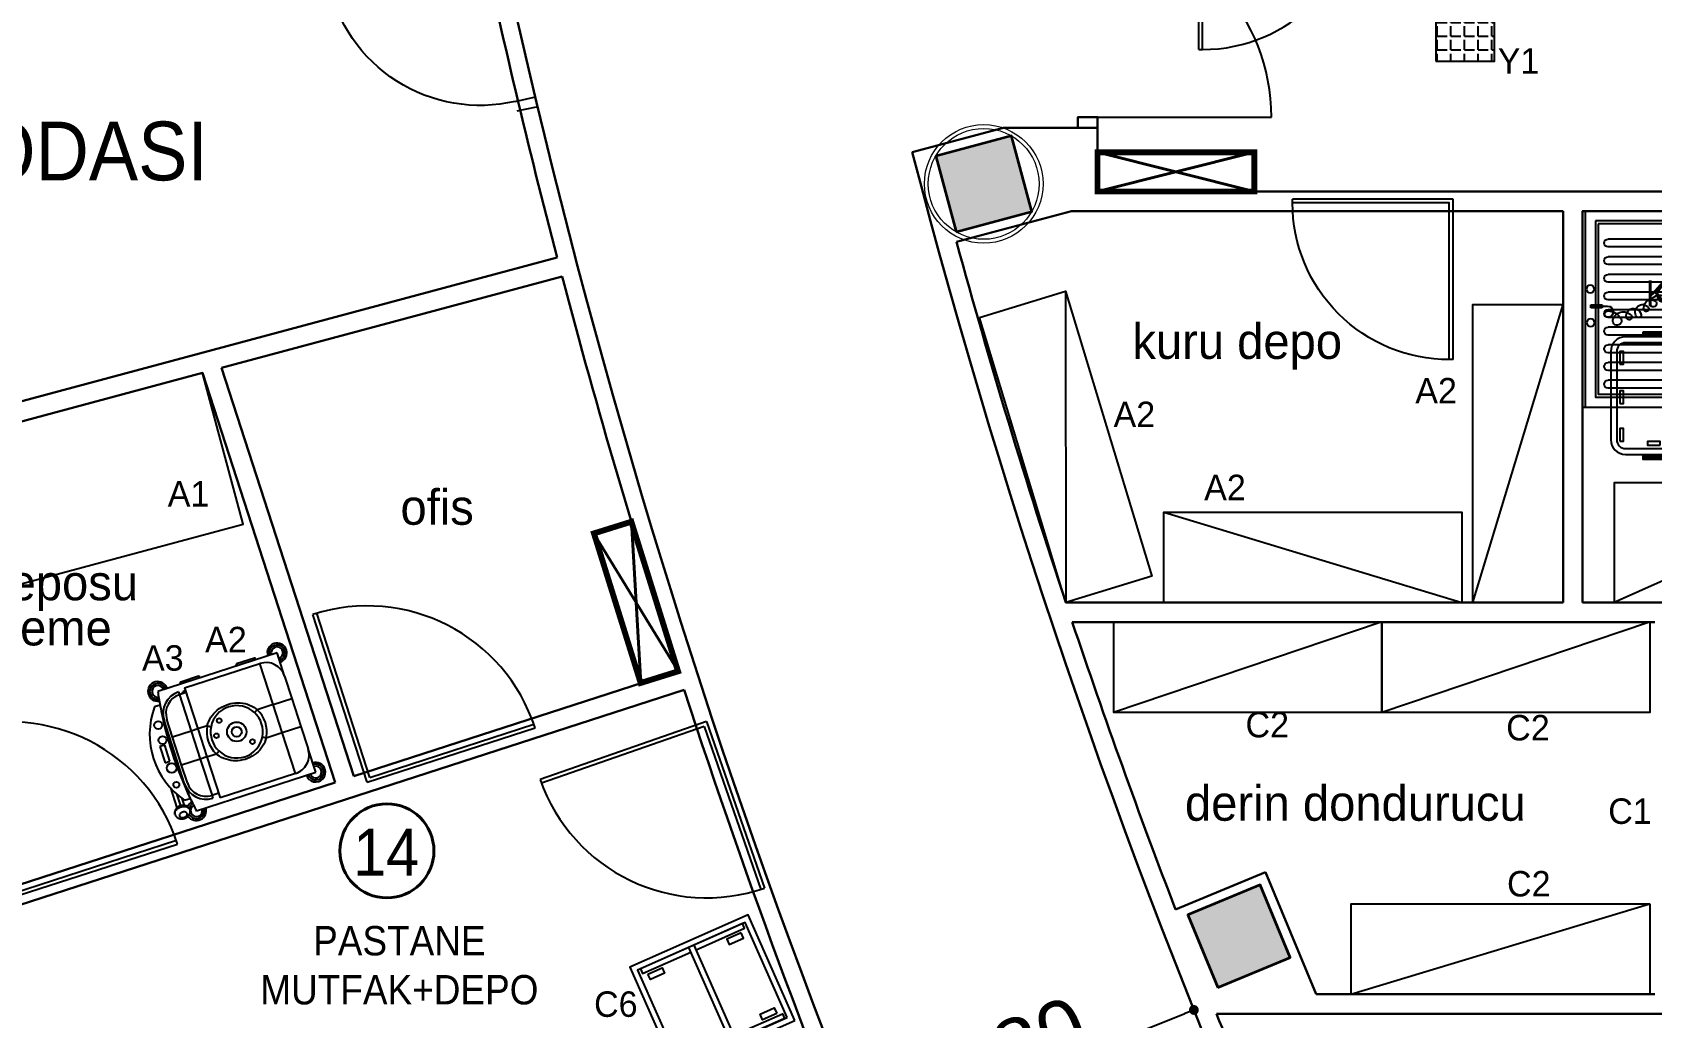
# Model space of a CAD drawing. Header units: millimetres. Extents: x -2729 to 15248, y -12439 to 5292.
# Drawn here: x 2308 to 3134, y -8385 to -7882 of the extents above; entities that cross this region are included whole.
import ezdxf

# ---------------------------------------------------------------- set-up
doc = ezdxf.new("R2010")
doc.units = ezdxf.units.MM
for name, color, linetype, lineweight in [('alc_pan_Ном_пера__80', 7, 'Continuous', 13), ('antet_Ном_пера__60', 7, 'Continuous', 35), ('DUVAR', 7, 'Continuous', 30), ('INTERIOR_WALLS_Ном_пера__60', 7, 'Continuous', 35), ('kolon_Ном_пера__60', 7, 'Continuous', 35)]:
    doc.layers.add(name, color=color, linetype=linetype, lineweight=lineweight)
for name, color, linetype in [('kapı ABD', 55, 'Continuous'), ('PLAN', 9, 'Continuous'), ('S2000-002 Çizgi', 7, 'Continuous')]:
    doc.layers.add(name, color=color, linetype=linetype)
doc.styles.add('ARIAL', font='arial.ttf')
doc.styles.add('TAKSİM', font='GOTHIC.TTF', dxfattribs={"height": 20})
doc.styles.add('Мой Ариал', font='arial.ttf', dxfattribs={"width": 0.9})
doc.dimstyles.new('SARTF', dxfattribs={"dimtxt": 15, "dimasz": 5, "dimexe": 5, "dimexo": 5, "dimgap": 0.09, "dimtad": 2, "dimdec": 0, "dimzin": 0, "dimdsep": 46, "dimtxsty": 'ARIAL', "dimblk": 'DOT', "dimcen": 2, "dimdle": 5, "dimadec": 0, "dimazin": 0, "dimtfac": 1, "dimtdec": 0, "dimtofl": 0, "dimtmove": 0, "dimatfit": 2, "dimldrblk": 'ARCHTICK', "dimfxl": 1, "dimtolj": 1, "dimtzin": 0, "dimarcsym": 0})
pattern_1 = [(45, (-3877.01, 44984.851), (-9.1923748, 9.1923748), [])]

# ---------------------------------------------------------------- blocks, each defined once
blk = doc.blocks.new('_Dot')
at = {"color": 0, "linetype": 'ByBlock', "lineweight": -2}
blk.add_line((-0.5, 0), (-1, 0), dxfattribs=at)
at = {"color": 0, "linetype": 'ByBlock', "const_width": 0.5}
blk.add_lwpolyline([(-0.25, 0, 1), (0.25, 0, 1)], format="xyb", close=True, dxfattribs=at)
blk = doc.blocks.new('*D243')
at = {"color": 0, "lineweight": -2, "transparency": 16777216}
for p, q in [((2900.45, -8380.15), (2902.58, -8385.49)), ((2738.15, -8445.6), (2896.09, -8382.7)), ((2733.23, -8446.75), (2735.36, -8452.09))]:
    blk.add_line(p, q, dxfattribs=at)
at = {"layer": 'Defpoints', "color": 0, "transparency": 16777216}
for p in [(2898.6, -8375.5), (2900.73, -8380.85), (2731.38, -8442.1)]:
    blk.add_point(p, dxfattribs=at)
at = {"color": 0, "lineweight": -2, "transparency": 16777216, "xscale": 5, "yscale": 5, "zscale": 5}
for p, rotation in [((2900.73, -8380.85), 21.71523884916333), ((2733.51, -8447.45), 201.7152388491633)]:
    blk.add_blockref('_Dot', p, dxfattribs=dict(at, rotation=rotation))
at = {"color": 0, "transparency": 16777216, "insert": (2811.42, -8399.83), "char_height": 30, "attachment_point": 5, "rotation": 21.71524, "style": 'ARIAL'}
blk.add_mtext('\\A1;180', dxfattribs=at)
blk = doc.blocks.new('_ArchTick')
at = {"color": 0, "linetype": 'ByBlock', "const_width": 0.15}
blk.add_lwpolyline([(-0.5, -0.5), (0.5, 0.5)], dxfattribs=at)
blk = doc.blocks.new('sertyaet')
at = {"layer": 'kapı ABD', "color": 7}
for p, q in [((4410.82, 2180.57), (4401.58, 2184.39)), ((4408.91, 2175.95), (4399.67, 2179.77)), ((4408.91, 2175.95), (4482.82, 2145.33)), ((4376.38, 2097.42), (4367.14, 2101.25)), ((4378.29, 2102.04), (4369.05, 2105.86))]:
    blk.add_line(p, q, dxfattribs=at)
blk.add_arc((4409.36, 2174.86), 79.17, 246.89722, 338.10278, dxfattribs=at)
blk = doc.blocks.new('wery5y')
blk.add_line((4066.81, 1057.69), (4067.5, 1059.5))
at = {"layer": 'kapı ABD', "color": 7}
for points in [[(3990.21, 1086.77), (4019.24, 1163.37)], [(4067.5, 1059.5), (3992.71, 1087.9), (4021.1, 1162.69)], [(4021.1, 1162.69), (4019.24, 1163.37)], [(4066.81, 1057.69), (3990.21, 1086.77)]]:
    blk.add_lwpolyline(points, dxfattribs=at)
blk.add_arc((3992.71, 1087.9), 80, 339.21235, 69.21235, dxfattribs=at)
blk = doc.blocks.new('rtyjjkw5')
at = {"layer": 'kapı ABD', "color": 7}
for p, q in [((-2, 2), (-2, 90)), ((0, 0), (0, 90)), ((-2, 2), (-90, 2)), ((0, 0), (-90, 0))]:
    blk.add_line(p, q, dxfattribs=at)
blk.add_arc((0, 0), 90, 90, 180, dxfattribs=at)
blk = doc.blocks.new('A$C7BE05278')
at = {"layer": 'S2000-002 Çizgi'}
h = blk.add_hatch(color=256, dxfattribs=at)
h.paths.add_polyline_path([(4.65, 9.9, -0.025454), (4.81, 10.42, 0.278063), (0.77, 7.52), (1.23, 7.32, -0.265675)])
h.paths.add_polyline_path([(5.35, 10.43, 0.028094), (4.81, 10.42, 0.025454), (4.65, 9.9, -0.030609), (5.18, 9.93, -0.027259)])
h.paths.add_polyline_path([(5.35, 10.43, 0.027259), (5.18, 9.93, -0.171751), (7.9, 8.98), (7.9, 8.98), (7.9, 8.98, -1.347305), (5.22, 7.15, -0.147228), (5.18, 9.93, 0.030609), (4.65, 9.9, 0.138731), (4.75, 7, 1.347306), (8.21, 9.37, 0.162476)])
h.paths.add_polyline_path([(12.46, 12.66), (12.73, 13.08, 0.483116), (4.81, 10.42, -0.028094), (5.35, 10.43, -0.470681)])
for p, q in [((14.4, 47.58), (14.34, 41.67)), ((14.4, 47.58), (14.34, 41.67)), ((14.34, 41.67), (15.9, 41.65)), ((14.34, 41.67), (15.9, 41.65)), ((15.96, 47.57), (14.4, 47.58)), ((15.96, 47.57), (14.4, 47.58)), ((15.05, 47.56), (14.97, 38.92)), ((15.9, 41.65), (15.96, 47.57)), ((15.9, 41.65), (15.96, 47.57)), ((0.47, 7.33), (0, 0.02)), ((0.47, 7.33), (0, 0.02)), ((0, 0.02), (1.86, 0)), ((1.54, 7.31), (0.47, 7.33)), ((1.54, 7.31), (0.47, 7.33)), ((1.86, 0), (1.54, 7.31)), ((1.86, 0), (1.54, 7.31))]:
    blk.add_line(p, q, dxfattribs=at)
for centre in [(6.31, 47.78), (23.47, 47.61)]:
    blk.add_circle(centre, 1.99, dxfattribs=at)
for centre, radius, start, end in [((17.83, 38.9), 2.86, 179.43001, 359.43001), ((19.09, 38.88), 1.6, 359.43001, 179.43001), ((25.13, 38.82), 7.64, 179.43001, 242.03458), ((23.49, 30.88), 5.53, 105.76632, 225.7833), ((22.59, 34.05), 2.23, 242.03458, 105.76632), ((18.07, 21.08), 3.83, 52.40892, 229.11119), ((20, 25.62), 3.8, 74.94983, 261.67628), ((20.62, 27.93), 1.41, 225.7833, 74.94983), ((14.42, 12.56), 4.98, 103.11986, 200.77428), ((15.59, 16.68), 3.77, 86.01564, 220.67721), ((13.69, 15.69), 1.76, 236.80878, 103.11986), ((16.45, 19.21), 1.37, 229.11119, 116.32433), ((19.64, 23.11), 1.26, 261.67628, 52.40892), ((4.79, 5.59), 4.31, 51.245, 156.7533), ((9.42, 8.58), 4.83, 57.01034, 197.57947), ((6.43, 7.63), 1.7, 197.57947, 51.245), ((11.21, 11.34), 1.54, 200.77428, 57.01034)]:
    blk.add_arc(centre, radius, start, end, dxfattribs=at)
blk.add_solid([(15.9, 41.65), (14.34, 41.67), (15.96, 47.57), (14.4, 47.58)], dxfattribs=at)
blk = doc.blocks.new('A$C19462346')
at = {"layer": 'S2000-002 Çizgi'}
for p, q in [((14.31, 11.5), (14.31, 67)), ((18.31, 11.5), (18.31, 67)), ((23.31, 11.5), (23.31, 67)), ((27.31, 11.5), (27.31, 67)), ((32.31, 11.5), (32.31, 67)), ((36.31, 11.5), (36.31, 67)), ((41.31, 11.5), (41.31, 67)), ((45.31, 11.5), (45.31, 67)), ((50.31, 11.5), (50.31, 67)), ((54.31, 11.5), (54.31, 67)), ((59.31, 11.5), (59.31, 67)), ((63.31, 11.5), (63.31, 67)), ((68.31, 11.5), (68.31, 67)), ((72.31, 11.5), (72.31, 67)), ((77.31, 11.5), (77.31, 67)), ((81.31, 11.5), (81.31, 67)), ((86.31, 11.5), (86.31, 67)), ((90.31, 11.5), (90.31, 67))]:
    blk.add_line(p, q, dxfattribs=at)
for points in [[(0, 80), (100, 80), (100, 0), (0, 0)], [(0, 80), (100, 80), (100, 78.5), (0, 78.5)], [(5, 73.5), (95, 73.5), (95, 5), (5, 5)], [(6.5, 72), (93.5, 72), (93.5, 6.5), (6.5, 6.5)]]:
    blk.add_lwpolyline(points, close=True, dxfattribs=at)
for centre, start, end in [((16.31, 67), 0, 180), ((25.31, 67), 0, 180), ((34.31, 67), 0, 180), ((43.31, 67), 0, 180), ((52.31, 67), 0, 180), ((61.31, 67), 0, 180), ((70.31, 67), 0, 180), ((79.31, 67), 0, 180), ((88.31, 67), 0, 180), ((16.31, 11.5), 180, 0), ((25.31, 11.5), 180, 0), ((34.31, 11.5), 180, 0), ((43.31, 11.5), 180, 0), ((52.31, 11.5), 180, 0), ((61.31, 11.5), 180, 0), ((70.31, 11.5), 180, 0), ((79.31, 11.5), 180, 0), ((88.31, 11.5), 180, 0)]:
    blk.add_arc(centre, 2, start, end, dxfattribs=at)
blk.add_blockref('A$C7BE05278', (33.48, 28.3), dxfattribs=at)
blk = doc.blocks.new('A$C40B23311')
for p, q in [((16.56, 64.24), (26.8, 64.24)), ((16.56, 63.42), (26.8, 63.42)), ((16.56, 1.67), (26.8, 1.67)), ((16.56, 0.85), (26.8, 0.85))]:
    blk.add_line(p, q)
for points in [[(44, 10.02), (44, 55.12, 0.414214), (36.55, 62.57), (7.45, 62.57, 0.414214), (0, 55.12), (0, 10.02, 0.414214), (7.45, 2.57), (36.55, 2.57, 0.414214)], [(41, 10.02), (41, 55.12, 0.414214), (36.55, 59.57), (7.45, 59.57, 0.414214), (3, 55.12), (3, 10.02, 0.414214), (7.45, 5.57), (36.55, 5.57, 0.414214)]]:
    blk.add_lwpolyline(points, format="xyb", close=True)
for points in [[(16.56, 65.14), (26.8, 65.14), (26.8, 62.57), (16.56, 62.57)], [(4.67, 48.55), (6.45, 48.55), (6.45, 55.03), (4.67, 55.03)], [(37.47, 48.55), (39.25, 48.55), (39.25, 55.03), (37.47, 55.03)], [(4.67, 28.53), (6.45, 28.53), (6.45, 35.01), (4.67, 35.01)], [(37.47, 28.53), (39.25, 28.53), (39.25, 35.01), (37.47, 35.01)], [(4.67, 9.28), (6.45, 9.28), (6.45, 15.77), (4.67, 15.77)], [(25.24, 7.33), (25.24, 9.12), (18.75, 9.12), (18.75, 7.33)], [(37.47, 9.28), (39.25, 9.28), (39.25, 15.77), (37.47, 15.77)], [(16.56, 2.57), (26.8, 2.57), (26.8, 0), (16.56, 0)]]:
    blk.add_lwpolyline(points, close=True)
blk = doc.blocks.new('A$C458C6AFF')
at = {"layer": 'PLAN', "color": 0, "linetype": 'Continuous'}
for p, q in [((65.63, 86.12), (5, 65.63)), ((71.81, 83.46), (73, 79.93)), ((75.88, 77.65), (73.84, 83.69)), ((79.01, 74.63), (75.59, 84.75)), ((15.27, 66.46), (53.64, 79.43)), ((60.68, 58.58), (53.64, 79.43)), ((54.44, 77.06), (57.76, 78.18)), ((57.76, 78.18), (57.28, 79.6)), ((64, 59.71), (57.76, 78.18)), ((71.71, 80.82), (68.87, 79.86)), ((68.87, 79.86), (70.43, 75.22)), ((15.27, 66.46), (22.31, 45.62)), ((70.43, 71.91), (73.47, 62.91)), ((71.85, 72.39), (82.74, 40.18)), ((5, 65.63), (9, 53.79)), ((60.68, 58.58), (55.85, 56.95)), ((60.68, 58.58), (64, 59.71)), ((65.49, 44.37), (60.68, 58.58)), ((64, 59.71), (73.47, 62.91)), ((68.8, 45.49), (64, 59.71)), ((73.47, 62.91), (78.27, 48.7)), ((81.95, 61.83), (79.44, 60.98)), ((79.44, 60.98), (82.21, 52.8)), ((84.71, 53.65), (81.95, 61.83)), ((12.84, 42.42), (9, 53.79)), ((82.21, 52.8), (84.71, 53.65)), ((22.31, 45.62), (12.84, 42.42)), ((17.64, 28.21), (12.84, 42.42)), ((30.46, 48.37), (22.31, 45.62)), ((22.31, 45.62), (27.12, 31.41)), ((60.66, 42.74), (65.49, 44.37)), ((65.49, 44.37), (68.8, 45.49)), ((72.53, 23.53), (65.49, 44.37)), ((68.8, 45.49), (78.27, 48.7)), ((75.04, 27.02), (68.8, 45.49)), ((78.27, 48.7), (81.32, 39.7)), ((27.12, 31.41), (35.26, 34.16)), ((83.33, 37.06), (84.89, 32.42)), ((84.89, 32.42), (87.74, 33.38)), ((27.12, 31.41), (17.64, 28.21)), ((21.48, 16.84), (17.64, 28.21)), ((25.48, 5), (86.12, 25.48)), ((27.12, 31.41), (34.16, 10.57)), ((71.73, 25.9), (75.04, 27.02)), ((72.06, 24.92), (73.37, 25.36)), ((72.89, 25.66), (72.53, 25.54)), ((72.89, 25.66), (72.7, 26.23)), ((73.31, 25.8), (72.89, 25.66)), ((73.31, 25.8), (73.12, 26.37)), ((73.23, 25.78), (73.37, 25.36)), ((73.81, 25.97), (73.31, 25.8)), ((73.81, 25.97), (73.62, 26.54)), ((75.52, 25.6), (75.04, 27.02)), ((21.48, 16.84), (25.48, 5)), ((72.53, 23.53), (34.16, 10.57)), ((64.83, 17.79), (64.68, 18.24)), ((65.29, 18.01), (65.47, 17.48)), ((65.47, 17.48), (74.46, 20.52)), ((65.47, 17.48), (74.46, 20.52)), ((65.47, 17.48), (65.47, 17.48)), ((74.46, 20.52), (74.29, 21.05)), ((74.46, 20.52), (74.46, 20.52)), ((74.63, 21.6), (74.78, 21.15)), ((36.41, 8.19), (36.26, 8.64)), ((36.87, 8.4), (37.04, 7.88)), ((37.04, 7.88), (46.04, 10.92)), ((37.05, 7.87), (46.04, 10.91)), ((46.04, 10.92), (45.86, 11.44)), ((46.04, 10.92), (46.04, 10.91)), ((46.2, 12), (46.36, 11.55)), ((37.04, 7.88), (37.05, 7.87))]:
    blk.add_line(p, q, dxfattribs=at)
for points in [[(76.54, 88.17), (76.48, 88.36), (76.34, 88.64), (76.19, 88.9), (76, 89.14), (75.8, 89.36), (75.57, 89.57), (75.32, 89.75), (75.05, 89.91), (74.76, 90.05), (74.46, 90.16), (74.14, 90.25), (73.81, 90.31), (73.46, 90.35), (73.11, 90.35), (72.76, 90.33), (72.41, 90.29), (72.05, 90.21), (71.71, 90.11), (71.37, 89.99), (71.04, 89.83), (70.72, 89.66), (70.42, 89.46), (70.13, 89.24), (69.87, 88.99), (69.63, 88.72), (69.41, 88.44), (69.23, 88.14), (69.08, 87.83), (68.96, 87.51), (68.88, 87.19), (68.83, 86.87), (68.81, 86.55), (68.83, 86.23), (68.88, 85.93), (68.96, 85.63), (68.97, 85.61)], [(68.97, 85.61), (69.07, 85.34), (69.21, 85.07), (69.38, 84.82), (69.57, 84.58), (69.78, 84.36), (70.02, 84.17), (70.27, 83.99), (70.55, 83.84), (70.84, 83.71), (71.15, 83.6), (71.47, 83.52), (71.81, 83.46), (72.15, 83.44), (72.5, 83.44), (72.86, 83.46), (73.21, 83.52), (73.56, 83.6), (73.84, 83.69)], [(73.65, 84.27), (73.29, 84.16), (72.92, 84.08), (72.56, 84.02), (72.19, 83.98), (71.84, 83.97), (71.49, 83.99), (71.15, 84.03), (70.82, 84.1), (70.52, 84.19), (70.23, 84.31), (69.96, 84.45), (69.72, 84.61), (69.51, 84.79), (69.32, 84.99), (69.16, 85.2), (69.04, 85.43), (68.97, 85.61)], [(72.74, 86.95), (72.99, 87.04), (73.22, 87.16), (73.44, 87.3), (73.64, 87.46), (73.82, 87.63), (73.97, 87.81), (74.08, 88), (74.17, 88.19), (74.22, 88.39), (74.24, 88.58), (74.23, 88.77), (74.18, 88.94), (74.09, 89.11), (73.97, 89.26), (73.83, 89.39), (73.65, 89.51), (73.46, 89.6), (73.24, 89.66), (73, 89.7), (72.75, 89.72), (72.5, 89.71), (72.24, 89.67), (71.98, 89.61), (71.73, 89.53), (71.48, 89.42), (71.26, 89.29), (71.05, 89.14), (70.86, 88.98), (70.7, 88.8), (70.56, 88.62), (70.46, 88.43), (70.39, 88.23), (70.36, 88.04), (70.35, 87.85), (70.39, 87.66), (70.46, 87.49), (70.56, 87.33), (70.69, 87.19), (70.85, 87.07), (71.03, 86.97), (71.24, 86.89), (71.47, 86.83), (71.71, 86.8), (71.96, 86.8), (72.22, 86.82), (72.48, 86.87), (72.74, 86.95)], [(76.55, 88.18), (76.6, 87.99), (76.64, 87.73), (76.65, 87.46), (76.62, 87.19), (76.56, 86.92), (76.47, 86.64), (76.34, 86.37), (76.18, 86.11), (75.99, 85.85), (75.77, 85.59), (75.53, 85.36), (75.26, 85.13), (74.97, 84.92), (74.66, 84.73), (74.34, 84.55), (74, 84.4), (73.65, 84.27)], [(73.84, 83.69), (74.05, 83.76), (74.38, 83.91), (74.71, 84.08), (75.01, 84.27), (75.3, 84.49), (75.57, 84.72), (75.82, 84.98), (76.04, 85.26), (76.24, 85.56), (76.4, 85.86), (76.53, 86.18), (76.62, 86.5), (76.68, 86.82), (76.7, 87.15), (76.69, 87.46), (76.65, 87.77), (76.58, 88.07), (76.54, 88.17)], [(30.46, 48.37), (30.77, 49.53), (31.19, 50.66), (31.69, 51.75), (32.28, 52.79), (32.97, 53.8), (33.73, 54.75), (34.57, 55.64), (35.47, 56.46), (36.5, 57.26), (37.59, 57.98), (38.73, 58.6), (39.92, 59.14), (41.1, 59.57), (42.31, 59.91), (43.55, 60.15), (44.79, 60.31), (46, 60.36), (47.21, 60.33), (48.41, 60.21), (49.59, 59.99), (50.79, 59.68), (51.96, 59.26), (53.1, 58.76), (54.19, 58.15), (55.04, 57.58), (55.85, 56.95)], [(54.51, 55.47), (54.53, 55.48), (54.57, 55.53), (54.63, 55.6), (54.73, 55.7), (54.84, 55.83), (54.98, 55.98), (55.13, 56.15), (55.3, 56.34), (55.48, 56.54), (55.66, 56.74), (55.85, 56.95)], [(32.43, 48.01), (32.41, 48.01), (32.35, 48.02), (32.25, 48.04), (32.11, 48.06), (31.95, 48.1), (31.75, 48.13), (31.52, 48.18), (31.28, 48.22), (31.01, 48.27), (30.74, 48.32), (30.46, 48.37)], [(60.66, 42.74), (60.38, 42.79), (60.1, 42.85), (59.84, 42.89), (59.59, 42.94), (59.37, 42.98), (59.17, 43.02), (59, 43.05), (58.87, 43.08), (58.77, 43.09), (58.71, 43.11), (58.69, 43.11)], [(35.26, 34.16), (35.45, 34.37), (35.64, 34.58), (35.82, 34.78), (35.99, 34.96), (36.14, 35.13), (36.27, 35.28), (36.39, 35.41), (36.48, 35.51), (36.55, 35.59), (36.59, 35.63), (36.6, 35.65)]]:
    blk.add_lwpolyline(points, dxfattribs=at)
at = {"layer": 'PLAN', "color": 0, "linetype": 'Continuous', "flags": 128}
for points in [[(60.66, 42.74), (60.34, 41.59), (59.93, 40.46), (59.42, 39.37), (58.83, 38.33), (58.15, 37.32), (57.38, 36.37), (56.54, 35.47), (55.64, 34.65), (54.62, 33.86), (53.53, 33.14), (52.38, 32.51), (51.2, 31.97), (50.02, 31.55), (48.8, 31.21), (47.57, 30.96), (46.33, 30.81), (45.12, 30.75), (43.91, 30.79), (42.71, 30.91), (41.52, 31.12), (40.32, 31.44), (39.15, 31.85), (38.02, 32.36), (36.93, 32.96), (36.07, 33.53), (35.26, 34.16)], [(74.29, 21.05), (74.22, 21.37), (74.22, 21.46)], [(45.86, 11.44), (45.8, 11.76), (45.8, 11.86)]]:
    blk.add_lwpolyline(points, dxfattribs=at)
at = {"layer": 'PLAN', "color": 0, "linetype": 'Continuous'}
for centre, radius in [((76.04, 72.98), 1.5), ((78.49, 64.41), 2.49), ((37.48, 50.49), 1.2), ((45.56, 45.56), 4.95), ((83.36, 50.31), 2.04), ((45.56, 45.56), 2.53), ((55.93, 47.7), 1.2), ((85.66, 42.67), 2.02), ((54.54, 39.96), 1.2)]:
    blk.add_circle(centre, radius, dxfattribs=at)
for centre, radius, start, end in [((65.63, 86.12), 5, 33.78054, 198.66816), ((65.63, 86.12), 4, 27.93789, 198.66816), ((65.63, 86.12), 3, 297.95763, 198.66816), ((-100.67, -3.85), 189.07, 26.27697, 28.41219), ((65.63, 86.12), 4, 297.80611, 340.70452), ((65.63, 86.12), 5, 297.65458, 335.61801), ((60.96, 68.71), 11.5, 18.66816, 108.66816), ((60.96, 68.71), 10, 18.66816, 108.66816), ((-100.67, -3.85), 189.07, 11.05934, 26.27697), ((49.13, 46.77), 40.86, 340.87913, 56.45719), ((5, 65.63), 5, 18.66816, 198.66816), ((5, 65.63), 4, 18.66816, 198.66816), ((5, 65.63), 3, 18.66816, 288.66816), ((18.47, 56.99), 10, 108.66816, 198.66816), ((5, 65.63), 5, 198.66816, 288.66816), ((5, 65.63), 4, 198.66816, 288.66816), ((45.56, 45.56), 13.36, 47.89921, 169.43711), ((45.56, 45.56), 13.36, 349.43711, 47.89921), ((45.56, 45.56), 15.36, 349.43711, 47.89921), ((45.56, 45.56), 15.36, 169.43711, 227.89921), ((45.56, 45.56), 13.36, 169.43711, 227.89921), ((45.56, 45.56), 13.36, 227.89921, 349.43711), ((71.84, 36.49), 10, 288.66816, 18.66816), ((71.84, 36.49), 11.5, 288.66816, 18.66816), ((86.12, 25.48), 5, 198.66816, 99.68174), ((86.12, 25.48), 4, 198.66816, 99.53021), ((86.12, 25.48), 3, 198.66816, 99.37868), ((-100.67, -3.85), 189.07, 8.92413, 11.05934), ((30.96, 20.04), 10, 198.66816, 288.66816), ((65.1, 18.43), 0.464, 204.33589, 293.38937), ((65.31, 17.95), 0.5, 198.66816, 288.66816), ((65.3, 17.95), 0.498, 198.8926, 288.89053), ((64.22, 17.68), 1.12, 17.22256, 38.97447), ((74.17, 21.5), 0.464, 283.94692, 13.00037), ((74.3, 20.99), 0.5, 288.66816, 18.66816), ((74.31, 20.99), 0.498, 288.44576, 18.44367), ((25.48, 5), 5, 108.66816, 198.66816), ((25.48, 5), 4, 108.66816, 198.66816), ((36.68, 8.83), 0.464, 204.33595, 293.3894), ((35.8, 8.07), 1.12, 17.22256, 38.97447), ((45.75, 11.89), 0.464, 283.947, 13.00037), ((45.88, 11.39), 0.5, 288.66816, 18.66816), ((45.88, 11.39), 0.498, 288.44584, 18.44367), ((25.48, 5), 5, 198.66816, 18.66816), ((25.48, 5), 4, 198.66816, 18.66816), ((25.48, 5), 3, 108.66816, 18.66816), ((36.89, 8.35), 0.5, 198.66816, 288.66816), ((36.88, 8.35), 0.498, 198.89265, 288.89056)]:
    blk.add_arc(centre, radius, start, end, dxfattribs=at)
blk = doc.blocks.new('A$C7A461B3E')
at = {"layer": 'S2000-002 Çizgi'}
for points in [[(0, 0), (59, 0), (59, 66), (0, 66)], [(3, 3), (56, 3), (56, 63), (3, 63)], [(7, 59), (7, 51), (10.05, 51), (10.05, 59)], [(52, 59), (52, 51), (48.95, 51), (48.95, 59)], [(3, 31.5), (56, 31.5), (56, 34.5), (3, 34.5)], [(7, 7), (7, 15), (10.05, 15), (10.05, 7)], [(52, 7), (52, 15), (48.95, 15), (48.95, 7)]]:
    blk.add_lwpolyline(points, close=True, dxfattribs=at)
for points in [[(5.63, 31.5), (5.63, 4.42), (3, 4.42), (3, 61.36), (5.63, 61.36), (5.63, 34.5)], [(53.37, 31.5), (53.37, 4.42), (56, 4.42), (56, 61.36), (53.37, 61.36), (53.37, 34.5)]]:
    blk.add_lwpolyline(points, dxfattribs=at)

msp = doc.modelspace()

# ---------------------------------------------------------------- hatches: boundary and pattern name
h = msp.add_hatch(color=7)
h.paths.add_polyline_path([(2697.109, -7583.941), (2736.766, -7578.72), (2731.545, -7539.062), (2691.888, -7544.283)])
h.paths.add_polyline_path([(2779.294, -7983.704), (2817.931, -7973.351), (2807.578, -7934.714), (2768.941, -7945.067)])
h.paths.add_polyline_path([(3368.849, -7775.882), (3408.849, -7775.882), (3408.849, -7735.882), (3368.849, -7735.882)])
h.paths.add_polyline_path([(2912.955, -8369.319), (2949.91, -8354.012), (2934.603, -8317.057), (2897.648, -8332.364)])
h = msp.add_hatch()
h.set_pattern_fill('ANGLE', color=256)
h.set_pattern_definition([(0, (-5133.6, -10608.018), (0, 6.985), [5.08, -1.905]), (90, (-5133.6, -10608.018), (-6.985, 4e-16), [5.08, -1.905])])
h.paths.add_polyline_path([(3054.256, -7866.538), (3024.256, -7866.538), (3024.256, -7896.538), (3054.256, -7896.538)])
at = {"layer": 'INTERIOR_WALLS_Ном_пера__60', "linetype": 'Continuous'}
h = msp.add_hatch(dxfattribs=at)
h.set_pattern_fill('КИРПИЧ_ОБЫКНОВЕННЫЙ_0002', color=256, scale=0.1, style=0, pattern_type=2)
h.set_pattern_definition(pattern_1)
h.paths.add_polyline_path([(2773.482, -7962.015), (2773.421, -7962.031), (2779.294, -7983.704)], flags=0)
h = msp.add_hatch(dxfattribs=at)
h.set_pattern_fill('КИРПИЧ_ОБЫКНОВЕННЫЙ_0002', color=256, scale=0.1, style=0, pattern_type=2)
h.set_pattern_definition(pattern_1)
h.paths.add_polyline_path([(2897.648, -8332.364), (2916.127, -8324.71), (2916.077, -8324.59), (2897.55, -8332.123)], flags=0)
h = msp.add_hatch(dxfattribs=at)
h.set_pattern_fill('КИРПИЧ_ОБЫКНОВЕННЫЙ_0002', color=256, scale=0.1, style=0, pattern_type=2)
h.set_pattern_definition(pattern_1)
h.paths.add_polyline_path([(2912.955, -8369.319), (2913.056, -8369.558), (2931.484, -8361.785), (2931.434, -8361.665)], flags=0)

# ---------------------------------------------------------------- linework, layer by layer
at = {"color": 3, "lineweight": 40, "ltscale": 0.005}
for p, q in [((2851.533, -7963.105), (2931.533, -7943.105)), ((2851.533, -7943.105), (2931.533, -7963.105)), ((2613.569, -8131.644), (2618.322, -8213.969)), ((2594.478, -8137.605), (2637.413, -8208.008))]:
    msp.add_line(p, q, dxfattribs=at)
for p, q in [((2835.262, -8014.047), (2835.31, -8172.855)), ((3043.16, -8172.855), (3089.16, -8020.855)), ((3252.221, -8111.855), (3115.221, -8172.855)), ((2885.445, -8126.855), (3037.445, -8172.855)), ((2859.639, -8228.855), (2995.87, -8182.855)), ((2996.639, -8228.855), (3132.87, -8182.855)), ((2980.87, -8372.855), (3132.87, -8326.855))]:
    msp.add_line(p, q)
for points in [[(3024.256, -7896.538), (3054.256, -7896.538), (3054.256, -7866.538), (3024.256, -7866.538)], [(2791.238, -8027.384), (2835.262, -8014.047), (2879.334, -8159.517), (2835.31, -8172.855)], [(3089.16, -8172.855), (3043.16, -8172.855), (3043.16, -8020.855), (3089.16, -8020.855)], [(2299.492, -8164.03), (2415.403, -8132.972), (2394.698, -8055.698), (2278.786, -8086.756)], [(3252.221, -8111.855), (3115.221, -8111.855), (3115.221, -8172.855), (3252.221, -8172.855)], [(2885.445, -8172.855), (2885.445, -8126.855), (3037.445, -8126.855), (3037.445, -8172.855)], [(2996.639, -8182.855), (2859.639, -8182.855), (2859.639, -8228.855), (2996.639, -8228.855)], [(3133.639, -8182.855), (2996.639, -8182.855), (2996.639, -8228.855), (3133.639, -8228.855)], [(3133.639, -8326.855), (2980.87, -8326.855), (2980.87, -8372.855), (3133.639, -8372.855)]]:
    msp.add_lwpolyline(points, close=True)
at = {"color": 3, "lineweight": 40, "ltscale": 0.005, "const_width": 3}
for points in [[(2851.533, -7963.105), (2931.533, -7963.105), (2931.533, -7943.105), (2851.533, -7943.105)], [(2594.478, -8137.605), (2618.322, -8213.969), (2637.413, -8208.008), (2613.569, -8131.644)]]:
    msp.add_lwpolyline(points, close=True, dxfattribs=at)
at = {"color": 1, "lineweight": 40, "ltscale": 0.005}
msp.add_circle((2488.798, -8299.643), 24, dxfattribs=at)
at = {"layer": 'alc_pan_Ном_пера__80', "linetype": 'Continuous'}
for radius in [30.284, 28.284]:
    msp.add_circle((2793.436, -7959.209), radius, dxfattribs=at)
at = {"layer": 'DUVAR', "color": 33, "linetype": 'Continuous', "true_color": 0xac9077}
msp.add_line((2841.533, -7930.502), (2841.533, -7925.137), dxfattribs=at)
at = {"layer": 'DUVAR', "linetype": 'Continuous'}
for p, q in [((2851.533, -7925.137), (2841.533, -7925.137)), ((2803.475, -7930.637), (2756.999, -7943.09)), ((2803.475, -7930.637), (2841.526, -7930.637)), ((2841.526, -7930.637), (2851.533, -7930.637)), ((2851.533, -7930.637), (2851.533, -7963.105)), ((2851.533, -7963.105), (3731.221, -7963.105)), ((2779.551, -7988.811), (2838.167, -7973.105)), ((2838.167, -7973.105), (3089.16, -7973.105)), ((2575.679, -7996.851), (2013.46, -8147.497)), ((2578.236, -8006.519), (2404.37, -8053.106)), ((2394.698, -8055.698), (2215.133, -8103.812)), ((2394.698, -8055.698), (2462.352, -8264.681)), ((2404.37, -8053.106), (2471.866, -8261.601)), ((3089.16, -8172.855), (2835.31, -8172.855)), ((3721.222, -8172.855), (3099.16, -8172.855)), ((2838.647, -8182.855), (3136.061, -8182.855)), ((2637.413, -8208.008), (2471.866, -8261.601)), ((2640.505, -8217.518), (2093.089, -8394.734)), ((2462.352, -8264.681), (2285.723, -8321.862)), ((2937.309, -8310.524), (2891.372, -8329.552)), ((2963.128, -8372.855), (2937.309, -8310.524)), ((2963.128, -8372.855), (3136.061, -8372.855)), ((2912.316, -8382.855), (3379.807, -8382.855))]:
    msp.add_line(p, q, dxfattribs=at)
for points in [[(2851.533, -7930.637), (2851.533, -7925.137), (2841.526, -7925.137), (2841.526, -7930.637)], [(3089.16, -7973.105), (3089.16, -8172.855)], [(3721.221, -7973.105), (3099.16, -7973.105), (3099.16, -8172.855)]]:
    msp.add_lwpolyline(points, dxfattribs=at)
for centre, radius, start, end in [((5828.13, -7055.323), 3977.941, 188.76975, 214.941918), ((6280.672, -7028.57), 3820.414, 191.907888, 208.420238), ((6301.344, -7023.977), 3850.593, 192.035145, 194.634718), ((6280.672, -7028.57), 3640.414, 194.549311, 212.817941), ((6280.672, -7028.57), 3630.414, 195.337183, 198.372524), ((6280.672, -7028.57), 3829.414, 194.795989, 197.938407), ((6280.672, -7028.57), 3630.414, 198.538902, 200.999278), ((6280.672, -7028.57), 3829.414, 198.088028, 207.487813), ((6280.672, -7028.57), 3630.414, 201.903138, 203.78703)]:
    msp.add_arc(centre, radius, start, end, dxfattribs=at)
at = {"layer": 'kapı ABD', "color": 7}
msp.add_line((2841.526, -7925.137), (2940.276, -7925.137), dxfattribs=at)
msp.add_arc((2840.529, -7925.137), 99.747, 0, 83.662855, dxfattribs=at)
at = {"layer": 'kolon_Ном_пера__60', "linetype": 'Continuous', "flags": 128}
for points in [[(2779.294, -7983.704), (2817.931, -7973.351), (2807.578, -7934.714), (2768.941, -7945.067)], [(2912.955, -8369.319), (2949.91, -8354.012), (2934.603, -8317.057), (2897.648, -8332.364)]]:
    msp.add_lwpolyline(points, close=True, dxfattribs=at)

# ---------------------------------------------------------------- block references
at = {"xscale": -1}
for name, p, rotation in [('sertyaet', (6498.83, -10750.549), 349.955810072668), ('wery5y', (5465.19, -4622.236), 69.21234583362721)]:
    msp.add_blockref(name, p, dxfattribs=dict(at, rotation=rotation))
msp.add_blockref('A$C40B23311', (3113.548, -8099.852))
for p, rotation in [((2478.772, -8264.632), 287.9384071544779), ((2296.303, -8323.869), 287.9384071544779), ((2652.002, -8233.606), 109.154483384814)]:
    msp.add_blockref('rtyjjkw5', p, dxfattribs=dict(rotation=rotation))
at = {"layer": 'kapı ABD', "rotation": 290.7876541663728}
msp.add_blockref('wery5y', (471.029, -4463.934), dxfattribs=at)
at = {"layer": 'S2000-002 Çizgi', "xscale": -1, "rotation": 90}
msp.add_blockref('A$C19462346', (3179.16, -7973.105), dxfattribs=at)
at = {"layer": 'S2000-002 Çizgi'}
for name, p, rotation in [('A$C458C6AFF', (2458.257, -8193.893), 179.2702487522992), ('A$C7A461B3E', (2697.023, -8386.174), 113.8839082033641)]:
    msp.add_blockref(name, p, dxfattribs=dict(at, rotation=rotation))

# ---------------------------------------------------------------- texts
at = {"style": 'TAKSİM'}
for s, height, p in [('Y1', 13, (3055.822, -7902.957)), ('K11', 13, (3131.4, -8021.458)), ('kuru depo', 18, (2869.302, -8048.538)), ('A2', 13, (3013.742, -8071.282)), ('A2', 13, (2859.713, -8083.364)), ('A2', 13, (2905.974, -8120.663)), ('A1', 13, (2376.895, -8123.917)), ('ofis', 18, (2495.693, -8133.202)), ('un deposu', 18, (2249.321, -8171.731)), ('un eleme ', 18, (2249.321, -8194.786)), ('A2', 13, (2395.969, -8198.297)), ('A3', 13, (2363.775, -8207.681)), ('C2', 13, (2927.074, -8241.714)), ('C2', 13, (3060.163, -8243.291)), ('derin dondurucu', 18, (2896.161, -8284.266)), ('C1', 13, (3112.242, -8285.871)), ('C2', 13, (3060.587, -8322.929)), ('C6', 13, (2594.536, -8384.365))]:
    msp.add_text(s, height=height, dxfattribs=at).set_placement(p)
at = {"lineweight": 40, "ltscale": 0.005, "attachment_point": 8, "style": 'Мой Ариал'}
for s, insert, char_height in [('SİSTEM ODASI', (2263.303, -7957.85), 30), ('PASTANE \\PMUTFAK+DEPO', (2495.149, -8378.222), 15)]:
    msp.add_mtext(s, dxfattribs=dict(at, insert=insert, char_height=char_height))
at = {"layer": 'antet_Ном_пера__60', "color": 1, "linetype": 'Continuous', "insert": (2488.392, -8312.365), "char_height": 24, "attachment_point": 8, "style": 'Мой Ариал'}
msp.add_mtext('14', dxfattribs=at)

# ---------------------------------------------------------------- dimensions: what is measured, and where the dimension line sits
dim = msp.add_aligned_dim(p1=(2731.376, -8442.1), p2=(2898.603, -8375.501), distance=-5.754, dimstyle='SARTF', override={"dimtxt": 30, "dimtad": 3, "dimfxl": 1.25})
dim.commit()
dim.dimension.update_dxf_attribs({"geometry": '*D243', "text_midpoint": (2811.418, -8399.833)})

doc.saveas('drawing.dxf')
